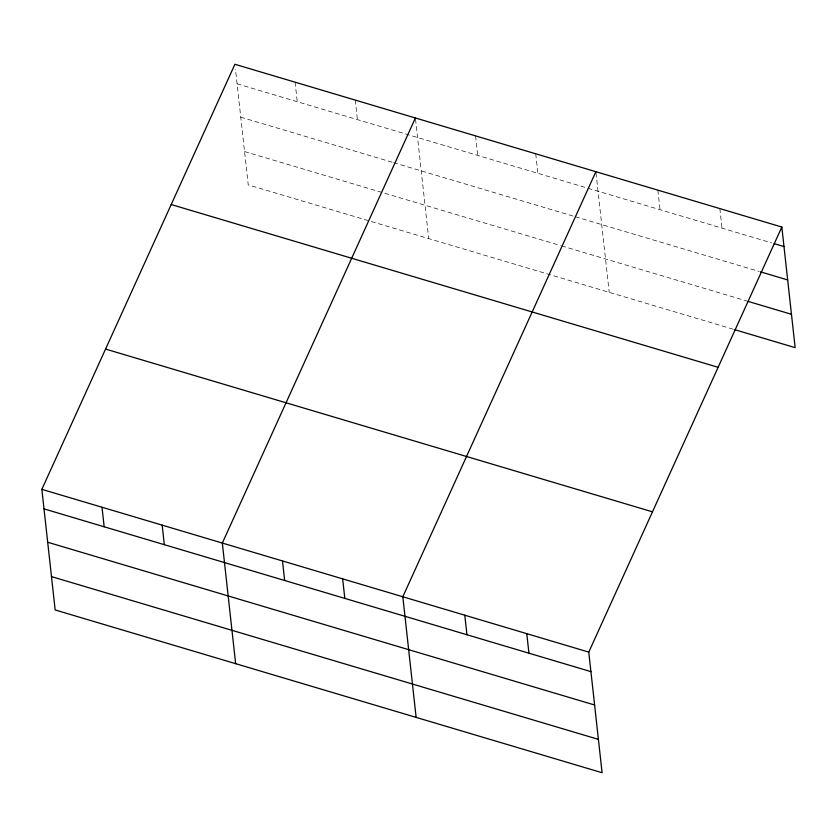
<?xml version="1.0" encoding="UTF-8"?>
<svg xmlns="http://www.w3.org/2000/svg" width="837" height="837" viewBox="0 0 837 837"><rect width="100%" height="100%" fill="white"/><g stroke="black" fill="none" stroke-linecap="round" stroke-linejoin="round"><path stroke-width="0.63" stroke-dasharray="4.18 3.14" d="M237.08 83.805L586.758 187.875M588.013 188.252L771.588 242.887M240.763 117.17L392.417 162.294M393.662 162.671L574.151 216.385M575.406 216.762L759.159 271.45M244.55 151.539L560.392 245.534M561.648 245.9L746.834 301.017M733.17 329.213L248.233 184.893L235.459 69.157M719.851 208.591L722.007 228.124M657.861 190.145L660.027 209.679M596.017 172.914L609.2 292.322M535.722 153.788L537.877 173.332M475.562 135.887L477.718 155.42M415.539 119.199L428.722 238.608M355.244 100.074L357.399 119.618M295.084 82.172L297.24 101.716"/><path stroke-width="1.26" d="M781.831 227.036L588.767 652.107L602.085 772.729L55.169 609.964L41.85 489.342L234.915 64.271L781.831 227.036L795.15 347.658L734.405 329.579M415.403 117.986L222.328 543.056L235.647 663.678M595.881 171.7L402.817 596.771L416.125 717.393M774.068 243.619L783.987 246.57M760.404 271.816L787.669 279.935M748.079 301.383L791.467 314.304M171.208 204.542L718.125 367.307M105.567 349.071L652.473 511.836M41.85 489.342L588.767 652.107M44.005 508.875L590.922 671.64M47.688 542.24L594.605 705.005M51.486 576.609L598.403 739.374M526.776 633.661L528.942 653.195M464.797 615.216L466.952 634.749M342.657 578.859L344.813 598.403M282.487 560.957L284.653 580.501M162.169 525.155L164.324 544.688M102.009 507.243L104.165 526.787"/></g></svg>
